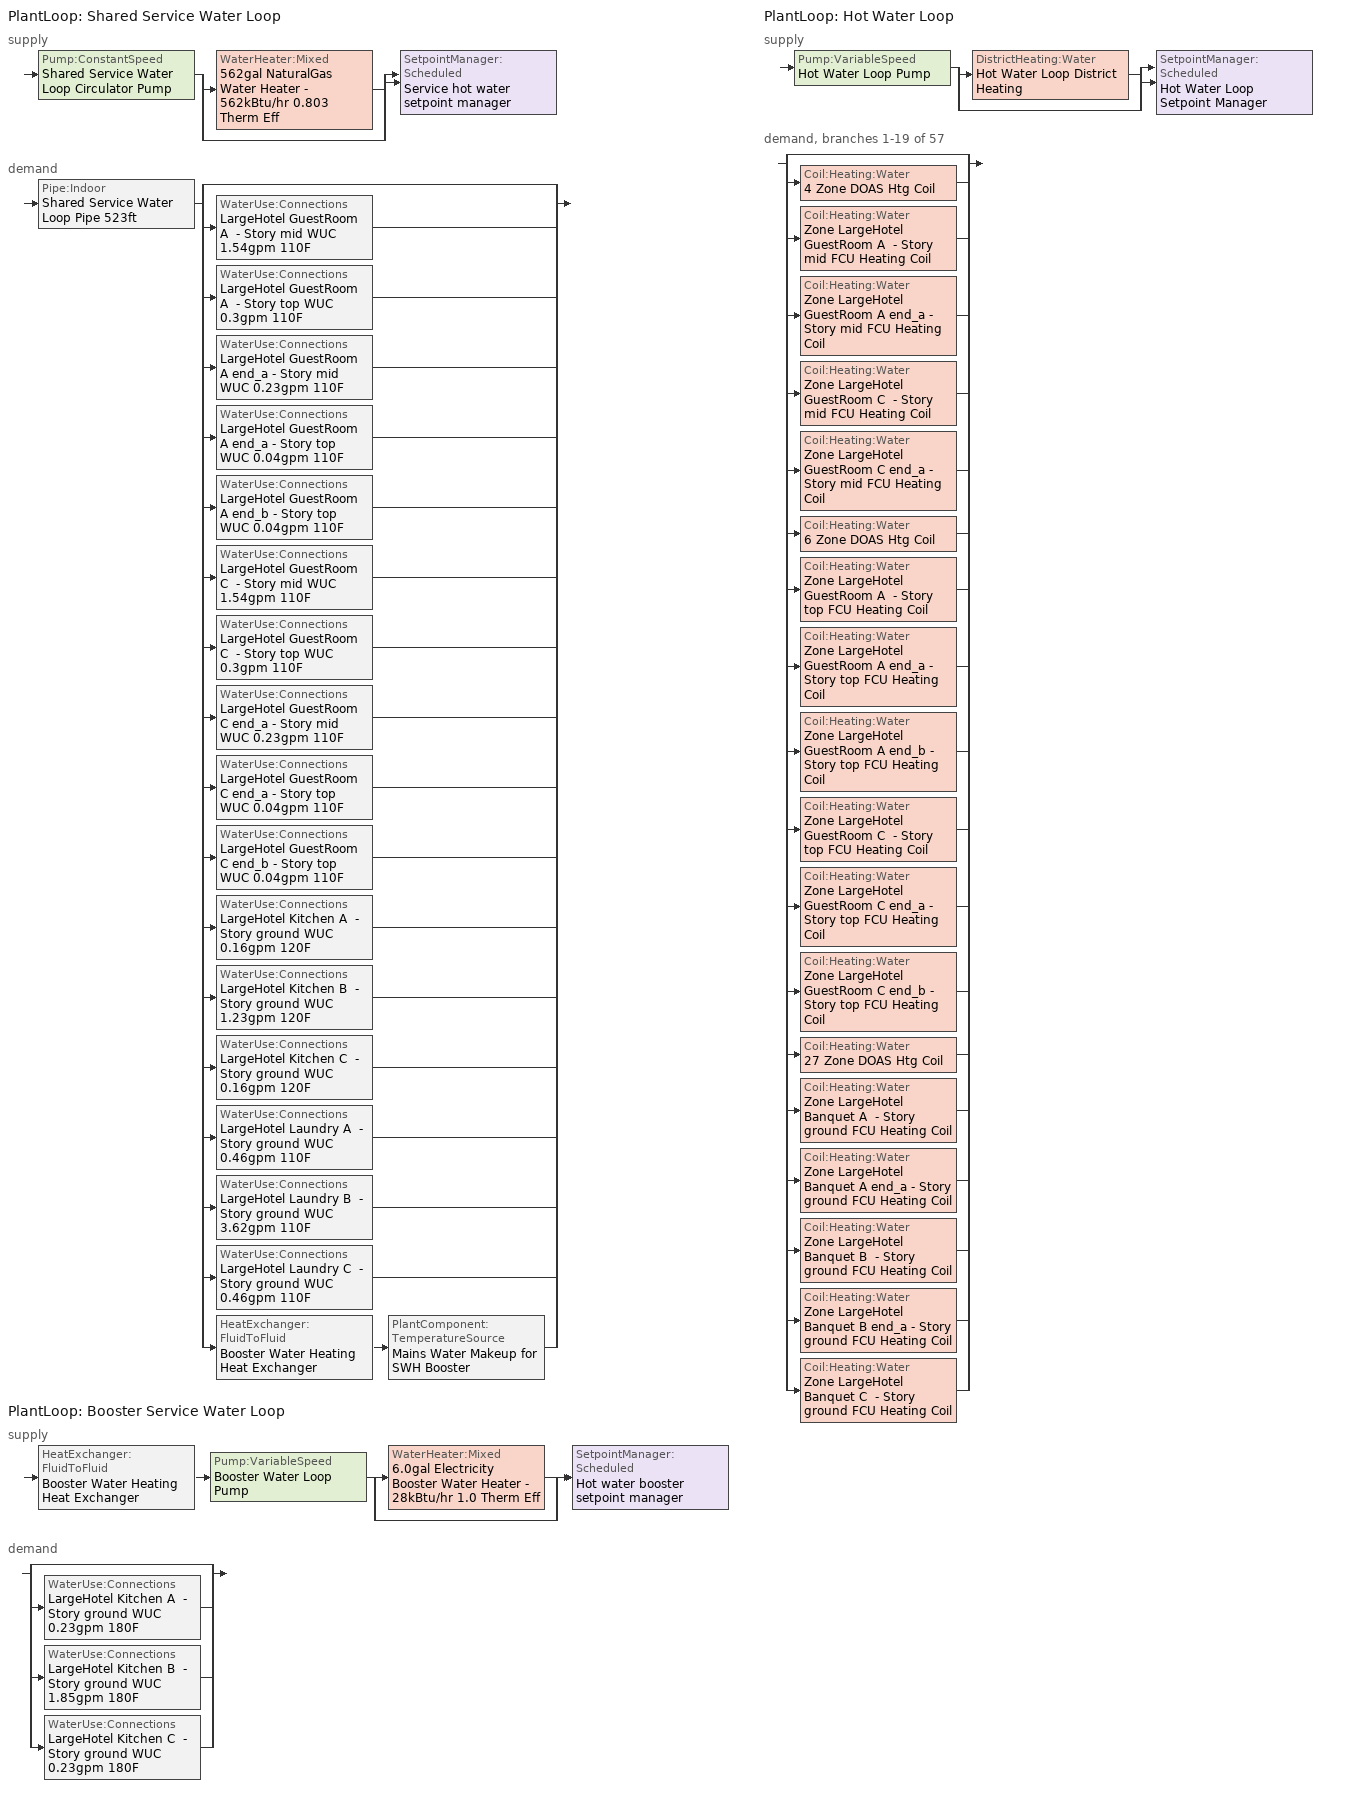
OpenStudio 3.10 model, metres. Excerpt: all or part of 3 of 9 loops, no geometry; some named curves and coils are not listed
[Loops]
PlantLoop 'Shared Service Water Loop'
 supply: Pump:ConstantSpeed 'Shared Service Water Loop Circulator Pump' > split
  | WaterHeater:Mixed '562gal NaturalGas Water Heater - 562kBtu/hr 0.803 Therm Eff'
  | bypass
  join > SetpointManager:Scheduled 'Service hot water setpoint manager'
 demand: Pipe:Indoor 'Shared Service Water Loop Pipe 523ft' > split
  | bypass
  | WaterUse:Connections 'LargeHotel GuestRoom A  - Story mid WUC 1.54gpm 110F'
  | WaterUse:Connections 'LargeHotel GuestRoom A  - Story top WUC 0.3gpm 110F'
  | WaterUse:Connections 'LargeHotel GuestRoom A end_a - Story mid WUC 0.23gpm 110F'
  | WaterUse:Connections 'LargeHotel GuestRoom A end_a - Story top WUC 0.04gpm 110F'
  | WaterUse:Connections 'LargeHotel GuestRoom A end_b - Story top WUC 0.04gpm 110F'
  | WaterUse:Connections 'LargeHotel GuestRoom C  - Story mid WUC 1.54gpm 110F'
  | WaterUse:Connections 'LargeHotel GuestRoom C  - Story top WUC 0.3gpm 110F'
  | WaterUse:Connections 'LargeHotel GuestRoom C end_a - Story mid WUC 0.23gpm 110F'
  | WaterUse:Connections 'LargeHotel GuestRoom C end_a - Story top WUC 0.04gpm 110F'
  | WaterUse:Connections 'LargeHotel GuestRoom C end_b - Story top WUC 0.04gpm 110F'
  | WaterUse:Connections 'LargeHotel Kitchen A  - Story ground WUC 0.16gpm 120F'
  | WaterUse:Connections 'LargeHotel Kitchen B  - Story ground WUC 1.23gpm 120F'
  | WaterUse:Connections 'LargeHotel Kitchen C  - Story ground WUC 0.16gpm 120F'
  | WaterUse:Connections 'LargeHotel Laundry A  - Story ground WUC 0.46gpm 110F'
  | WaterUse:Connections 'LargeHotel Laundry B  - Story ground WUC 3.62gpm 110F'
  | WaterUse:Connections 'LargeHotel Laundry C  - Story ground WUC 0.46gpm 110F'
  | HeatExchanger:FluidToFluid 'Booster Water Heating Heat Exchanger' > PlantComponent:TemperatureSource 'Mains Water Makeup for SWH Booster'
PlantLoop 'Booster Service Water Loop'
 supply: HeatExchanger:FluidToFluid 'Booster Water Heating Heat Exchanger' > Pump:VariableSpeed 'Booster Water Loop Pump' > split
  | WaterHeater:Mixed '6.0gal Electricity Booster Water Heater - 28kBtu/hr 1.0 Therm Eff'
  | bypass
  join > SetpointManager:Scheduled 'Hot water booster setpoint manager'
 demand: split
  | bypass
  | WaterUse:Connections 'LargeHotel Kitchen A  - Story ground WUC 0.23gpm 180F'
  | WaterUse:Connections 'LargeHotel Kitchen B  - Story ground WUC 1.85gpm 180F'
  | WaterUse:Connections 'LargeHotel Kitchen C  - Story ground WUC 0.23gpm 180F'
PlantLoop 'Hot Water Loop'
 supply: Pump:VariableSpeed 'Hot Water Loop Pump' > split
  | DistrictHeating:Water 'Hot Water Loop District Heating'
  | bypass
  join > SetpointManager:Scheduled 'Hot Water Loop Setpoint Manager'
 demand, branches 1-19 of 57: split
  | bypass
  | Coil:Heating:Water '4 Zone DOAS Htg Coil'
  | Coil:Heating:Water 'Zone LargeHotel GuestRoom A  - Story mid FCU Heating Coil'
  | Coil:Heating:Water 'Zone LargeHotel GuestRoom A end_a - Story mid FCU Heating Coil'
  | Coil:Heating:Water 'Zone LargeHotel GuestRoom C  - Story mid FCU Heating Coil'
  | Coil:Heating:Water 'Zone LargeHotel GuestRoom C end_a - Story mid FCU Heating Coil'
  | Coil:Heating:Water '6 Zone DOAS Htg Coil'
  | Coil:Heating:Water 'Zone LargeHotel GuestRoom A  - Story top FCU Heating Coil'
  | Coil:Heating:Water 'Zone LargeHotel GuestRoom A end_a - Story top FCU Heating Coil'
  | Coil:Heating:Water 'Zone LargeHotel GuestRoom A end_b - Story top FCU Heating Coil'
  | Coil:Heating:Water 'Zone LargeHotel GuestRoom C  - Story top FCU Heating Coil'
  | Coil:Heating:Water 'Zone LargeHotel GuestRoom C end_a - Story top FCU Heating Coil'
  | Coil:Heating:Water 'Zone LargeHotel GuestRoom C end_b - Story top FCU Heating Coil'
  | Coil:Heating:Water '27 Zone DOAS Htg Coil'
  | Coil:Heating:Water 'Zone LargeHotel Banquet A  - Story ground FCU Heating Coil'
  | Coil:Heating:Water 'Zone LargeHotel Banquet A end_a - Story ground FCU Heating Coil'
  | Coil:Heating:Water 'Zone LargeHotel Banquet B  - Story ground FCU Heating Coil'
  | Coil:Heating:Water 'Zone LargeHotel Banquet B end_a - Story ground FCU Heating Coil'
  | Coil:Heating:Water 'Zone LargeHotel Banquet C  - Story ground FCU Heating Coil'
[Construction]
Copper pipe 0.75in type L with 0.5in fiberglass batt: Fiberglass batt 0.5in, Copper pipe 0.75in type L
[Material] Roughness=Smooth; Thermal Absorptance=0.9; Solar Absorptance=0.7; Visible Absorptance=0.7
Name | Thickness {m} | Conductivity {W/m-K} | Density {kg/m3} | Specific Heat {J/kg-K}
Copper pipe 0.75in type L | 0.001143 | 386 | 8906.27 | 385.1856
Fiberglass batt 0.5in | 0.0127 | 0.0663448 | 11.2129 | 837.36
[WaterUse:Equipment:Definition] Sensible Fraction Schedule=Fraction Sensible - 0.2; Latent Fraction Schedule=Fraction Latent - 0.05
Name | Peak Flow Rate {m3/s} | Target Temperature Schedule
LargeHotel GuestRoom A  - Story mid Water Use 1.54gpm 110F; LargeHotel GuestRoom C  - Story mid Water Use 1.54gpm 110F | 9.72758e-05 | Mixed Water At Faucet Temp - 110F
LargeHotel GuestRoom A  - Story top Water Use 0.3gpm 110F; LargeHotel GuestRoom C  - Story top Water Use 0.3gpm 110F | 1.91679e-05 | Mixed Water At Faucet Temp - 110F
LargeHotel GuestRoom A end_a - Story mid Water Use 0.23gpm 110F; LargeHotel GuestRoom C end_a - Story mid Water Use 0.23gpm 110F | 1.46317e-05 | Mixed Water At Faucet Temp - 110F
LargeHotel GuestRoom A end_a - Story top Water Use 0.04gpm 110F; LargeHotel GuestRoom A end_b - Story top Water Use 0.04gpm 110F; LargeHotel GuestRoom C end_a - Story top Water Use 0.04gpm 110F; LargeHotel GuestRoom C end_b - Story top Water Use 0.04gpm 110F | 2.43862e-06 | Mixed Water At Faucet Temp - 110F
LargeHotel Kitchen A  - Story ground Dishwasher Booster 0.23gpm 180F; LargeHotel Kitchen C  - Story ground Dishwasher Booster 0.23gpm 180F | 1.48105e-05 | Mixed Water At Faucet Temp - 180F
LargeHotel Kitchen A  - Story ground Water Use 0.16gpm 120F; LargeHotel Kitchen C  - Story ground Water Use 0.16gpm 120F | 9.87368e-06 | Mixed Water At Faucet Temp - 120F
LargeHotel Kitchen B  - Story ground Dishwasher Booster 1.85gpm 180F | 0.000116413 | Mixed Water At Faucet Temp - 180F
LargeHotel Kitchen B  - Story ground Water Use 1.23gpm 120F | 7.76084e-05 | Mixed Water At Faucet Temp - 120F
LargeHotel Laundry A  - Story ground Water Use 0.46gpm 110F; LargeHotel Laundry C  - Story ground Water Use 0.46gpm 110F | 2.90775e-05 | Mixed Water At Faucet Temp - 110F
LargeHotel Laundry B  - Story ground Water Use 3.62gpm 110F | 0.000228553 | Mixed Water At Faucet Temp - 110F
[WaterUse:Equipment]
Name | Water Use Equipment Definition | Space | Flow Rate Fraction Schedule
LargeHotel GuestRoom A  - Story mid Service Water Use 1.54gpm 110F | LargeHotel GuestRoom A  - Story mid Water Use 1.54gpm 110F | LargeHotel GuestRoom A  - Story mid | HotelLarge GuestRoom_SWH_Sch
LargeHotel GuestRoom A  - Story top Service Water Use 0.3gpm 110F | LargeHotel GuestRoom A  - Story top Water Use 0.3gpm 110F | LargeHotel GuestRoom A  - Story top | HotelLarge GuestRoom_SWH_Sch
LargeHotel GuestRoom A end_a - Story mid Service Water Use 0.23gpm 110F | LargeHotel GuestRoom A end_a - Story mid Water Use 0.23gpm 110F | LargeHotel GuestRoom A end_a - Story mid | HotelLarge GuestRoom_SWH_Sch
LargeHotel GuestRoom A end_a - Story top Service Water Use 0.04gpm 110F | LargeHotel GuestRoom A end_a - Story top Water Use 0.04gpm 110F | LargeHotel GuestRoom A end_a - Story top | HotelLarge GuestRoom_SWH_Sch
LargeHotel GuestRoom A end_b - Story top Service Water Use 0.04gpm 110F | LargeHotel GuestRoom A end_b - Story top Water Use 0.04gpm 110F | LargeHotel GuestRoom A end_b - Story top | HotelLarge GuestRoom_SWH_Sch
LargeHotel GuestRoom C  - Story mid Service Water Use 1.54gpm 110F | LargeHotel GuestRoom C  - Story mid Water Use 1.54gpm 110F | LargeHotel GuestRoom C  - Story mid | HotelLarge GuestRoom_SWH_Sch
LargeHotel GuestRoom C  - Story top Service Water Use 0.3gpm 110F | LargeHotel GuestRoom C  - Story top Water Use 0.3gpm 110F | LargeHotel GuestRoom C  - Story top | HotelLarge GuestRoom_SWH_Sch
LargeHotel GuestRoom C end_a - Story mid Service Water Use 0.23gpm 110F | LargeHotel GuestRoom C end_a - Story mid Water Use 0.23gpm 110F | LargeHotel GuestRoom C end_a - Story mid | HotelLarge GuestRoom_SWH_Sch
LargeHotel GuestRoom C end_a - Story top Service Water Use 0.04gpm 110F | LargeHotel GuestRoom C end_a - Story top Water Use 0.04gpm 110F | LargeHotel GuestRoom C end_a - Story top | HotelLarge GuestRoom_SWH_Sch
LargeHotel GuestRoom C end_b - Story top Service Water Use 0.04gpm 110F | LargeHotel GuestRoom C end_b - Story top Water Use 0.04gpm 110F | LargeHotel GuestRoom C end_b - Story top | HotelLarge GuestRoom_SWH_Sch
LargeHotel Kitchen A  - Story ground Service Water Use 0.23gpm 180F | LargeHotel Kitchen A  - Story ground Dishwasher Booster 0.23gpm 180F | LargeHotel Kitchen A  - Story ground | HotelLarge BLDG_SWH_SCH
LargeHotel Kitchen A  - Story ground Service Water Use 0.16gpm 120F | LargeHotel Kitchen A  - Story ground Water Use 0.16gpm 120F | LargeHotel Kitchen A  - Story ground | HotelLarge BLDG_SWH_SCH
LargeHotel Kitchen B  - Story ground Service Water Use 1.85gpm 180F | LargeHotel Kitchen B  - Story ground Dishwasher Booster 1.85gpm 180F | LargeHotel Kitchen B  - Story ground | HotelLarge BLDG_SWH_SCH
LargeHotel Kitchen B  - Story ground Service Water Use 1.23gpm 120F | LargeHotel Kitchen B  - Story ground Water Use 1.23gpm 120F | LargeHotel Kitchen B  - Story ground | HotelLarge BLDG_SWH_SCH
LargeHotel Kitchen C  - Story ground Service Water Use 0.23gpm 180F | LargeHotel Kitchen C  - Story ground Dishwasher Booster 0.23gpm 180F | LargeHotel Kitchen C  - Story ground | HotelLarge BLDG_SWH_SCH
LargeHotel Kitchen C  - Story ground Service Water Use 0.16gpm 120F | LargeHotel Kitchen C  - Story ground Water Use 0.16gpm 120F | LargeHotel Kitchen C  - Story ground | HotelLarge BLDG_SWH_SCH
LargeHotel Laundry A  - Story ground Service Water Use 0.46gpm 110F | LargeHotel Laundry A  - Story ground Water Use 0.46gpm 110F | LargeHotel Laundry A  - Story ground | HotelLarge LaundryRoom_SWH_Sch_Post2004
LargeHotel Laundry B  - Story ground Service Water Use 3.62gpm 110F | LargeHotel Laundry B  - Story ground Water Use 3.62gpm 110F | LargeHotel Laundry B  - Story ground | HotelLarge LaundryRoom_SWH_Sch_Post2004
LargeHotel Laundry C  - Story ground Service Water Use 0.46gpm 110F | LargeHotel Laundry C  - Story ground Water Use 0.46gpm 110F | LargeHotel Laundry C  - Story ground | HotelLarge LaundryRoom_SWH_Sch_Post2004
[WaterUse:Connections] Drain Water Heat Exchanger Type=None; Drain Water Heat Exchanger Destination=Plant
Name | Water Use Equipment Name 1
LargeHotel GuestRoom A  - Story mid WUC 1.54gpm 110F | LargeHotel GuestRoom A  - Story mid Service Water Use 1.54gpm 110F
LargeHotel GuestRoom A  - Story top WUC 0.3gpm 110F | LargeHotel GuestRoom A  - Story top Service Water Use 0.3gpm 110F
LargeHotel GuestRoom A end_a - Story mid WUC 0.23gpm 110F | LargeHotel GuestRoom A end_a - Story mid Service Water Use 0.23gpm 110F
LargeHotel GuestRoom A end_a - Story top WUC 0.04gpm 110F | LargeHotel GuestRoom A end_a - Story top Service Water Use 0.04gpm 110F
LargeHotel GuestRoom A end_b - Story top WUC 0.04gpm 110F | LargeHotel GuestRoom A end_b - Story top Service Water Use 0.04gpm 110F
LargeHotel GuestRoom C  - Story mid WUC 1.54gpm 110F | LargeHotel GuestRoom C  - Story mid Service Water Use 1.54gpm 110F
LargeHotel GuestRoom C  - Story top WUC 0.3gpm 110F | LargeHotel GuestRoom C  - Story top Service Water Use 0.3gpm 110F
LargeHotel GuestRoom C end_a - Story mid WUC 0.23gpm 110F | LargeHotel GuestRoom C end_a - Story mid Service Water Use 0.23gpm 110F
LargeHotel GuestRoom C end_a - Story top WUC 0.04gpm 110F | LargeHotel GuestRoom C end_a - Story top Service Water Use 0.04gpm 110F
LargeHotel GuestRoom C end_b - Story top WUC 0.04gpm 110F | LargeHotel GuestRoom C end_b - Story top Service Water Use 0.04gpm 110F
LargeHotel Kitchen A  - Story ground WUC 0.23gpm 180F | LargeHotel Kitchen A  - Story ground Service Water Use 0.23gpm 180F
LargeHotel Kitchen A  - Story ground WUC 0.16gpm 120F | LargeHotel Kitchen A  - Story ground Service Water Use 0.16gpm 120F
LargeHotel Kitchen B  - Story ground WUC 1.85gpm 180F | LargeHotel Kitchen B  - Story ground Service Water Use 1.85gpm 180F
LargeHotel Kitchen B  - Story ground WUC 1.23gpm 120F | LargeHotel Kitchen B  - Story ground Service Water Use 1.23gpm 120F
LargeHotel Kitchen C  - Story ground WUC 0.23gpm 180F | LargeHotel Kitchen C  - Story ground Service Water Use 0.23gpm 180F
LargeHotel Kitchen C  - Story ground WUC 0.16gpm 120F | LargeHotel Kitchen C  - Story ground Service Water Use 0.16gpm 120F
LargeHotel Laundry A  - Story ground WUC 0.46gpm 110F | LargeHotel Laundry A  - Story ground Service Water Use 0.46gpm 110F
LargeHotel Laundry B  - Story ground WUC 3.62gpm 110F | LargeHotel Laundry B  - Story ground Service Water Use 3.62gpm 110F
LargeHotel Laundry C  - Story ground WUC 0.46gpm 110F | LargeHotel Laundry C  - Story ground Service Water Use 0.46gpm 110F
[PlantLoop] Glycol Concentration=0; Load Distribution Scheme=Optimal
Name | Maximum Loop Temperature {C} | Minimum Loop Temperature {C} | Maximum Loop Flow Rate {m3/s} | Plant Loop Volume {m3}
Shared Service Water Loop | 82.2222 | 51.6667 | 0.0113804 | 1.36565
Booster Service Water Loop |  |  | 0.000146034 | 0.017524
Hot Water Loop |  | 10 | 0.0224398 | 2.69278
[Sizing:Plant] Loop Type=Heating; Sizing Option=NonCoincident; Zone Timesteps in Averaging Window=1; Coincident Sizing Factor Mode=None
Name | Design Loop Exit Temperature {C} | Loop Design Temperature Difference {deltaC}
Shared Service Water Loop | 60 | 5
Booster Service Water Loop | 82.2222 | 5
Hot Water Loop | 82.2222 | 11.1111
[SetpointManager:Scheduled] Control Variable=Temperature
Name | Schedule | Setpoint Node or NodeList
Service hot water setpoint manager | Service Water Loop Temp - 140F | Shared Service Water Loop Supply Outlet Node
Hot water booster setpoint manager | Service Water Booster Temp - 180F | Booster Service Water Loop Supply Outlet Node
Hot Water Loop Setpoint Manager | Hot Water Loop Temp - 180F | Hot Water Loop Supply Outlet Node
[Pump:ConstantSpeed]
Shared Service Water Loop Circulator Pump: Rated Flow Rate {m3/s}=0.0113804; Rated Pump Head {Pa}=29890.7; Rated Power Consumption {W}=544.364; Motor Efficiency=0.801144; Fraction of Motor Inefficiencies to Fluid Stream=0; Pump Control Type=Intermittent; Design Power Sizing Method=PowerPerFlowPerPressure; Design Electric Power per Unit Flow Rate {W/(m3/s)}=348701.1; Design Shaft Power per Unit Flow Rate per Unit Head {W-s/m3-Pa}=1.28205
[WaterHeater:Mixed] Deadband Temperature Difference {deltaC}=2; Heater Control Type=Cycle; Off Cycle Parasitic Fuel Consumption Rate {W}=0; Off Cycle Parasitic Heat Fraction to Tank=0; On Cycle Parasitic Fuel Consumption Rate {W}=0; On Cycle Parasitic Heat Fraction to Tank=0; Ambient Temperature Indicator=Schedule; Ambient Temperature Schedule=Water Heater Ambient Temp Schedule 71.6F; Use Side Effectiveness=1; Source Side Effectiveness=1; Use Side Design Flow Rate {m3/s}=autosize; Source Side Design Flow Rate {m3/s}=autosize; Indirect Water Heating Recovery Time {hr}=1.5; Source Side Flow Control Mode=IndirectHeatPrimarySetpoint
Name | Tank Volume {m3} | Setpoint Temperature Schedule | Maximum Temperature Limit {C} | Heater Maximum Capacity {W} | Heater Fuel Type | Heater Thermal Efficiency | Off Cycle Parasitic Fuel Type | On Cycle Parasitic Fuel Type | Off Cycle Loss Coefficient to Ambient Temperature {W/K} | On Cycle Loss Coefficient to Ambient Temperature {W/K}
562gal NaturalGas Water Heater - 562kBtu/hr 0.803 Therm Eff | 2.1268 | Service Water Loop Temp - 140F | 60 | 164660 | NaturalGas | 0.802851 | NaturalGas | NaturalGas | 15.0889 | 15.0889
6.0gal Electricity Booster Water Heater - 28kBtu/hr 1.0 Therm Eff | 0.0227125 | Service Water Loop Temp - 180F | 82.2222 | 8205.51 | Electricity | 1 | Electricity | Electricity | 2.26162 | 2.26162
[WaterHeater:Sizing] Design Mode=PeakDraw; Time Storage Can Meet Peak Draw {hr}=0.538503; Nominal Tank Volume for Autosizing Plant Connections {m3}=1
Name | Time for Tank Recovery {hr}
562gal NaturalGas Water Heater - 562kBtu/hr 0.803 Therm Eff | 0.5
6.0gal Electricity Booster Water Heater - 28kBtu/hr 1.0 Therm Eff | 1
[Pipe:Indoor]
Shared Service Water Loop Pipe 523ft: Construction=Copper pipe 0.75in type L with 0.5in fiberglass batt; Environment Type=Schedule; Ambient Temperature Schedule=Shared Service Water Loop Piping Air Temp - 70F; Ambient Air Velocity Schedule=Shared Service Water Loop Piping Air Velocity - 0.67mph; Pipe Inside Diameter {m}=0.019939; Pipe Length {m}=159.424
[Pump:VariableSpeed] Coefficient 1 of the Part Load Performance Curve=0; Coefficient 2 of the Part Load Performance Curve=3.2485; Coefficient 3 of the Part Load Performance Curve=-4.7443; Coefficient 4 of the Part Load Performance Curve=2.5294; Pump Control Type=Intermittent; Skin Loss Radiative Fraction=0.5; Design Power Sizing Method=PowerPerFlowPerPressure; Design Electric Power per Unit Flow Rate {W/(m3/s)}=348701.1; Design Shaft Power per Unit Flow Rate per Unit Head {W-s/m3-Pa}=1.28205; Design Minimum Flow Rate Fraction=0
Name | Rated Flow Rate {m3/s} | Rated Pump Head {Pa} | Rated Power Consumption {W} | Motor Efficiency | Minimum Flow Rate {m3/s}
Booster Water Loop Pump | 0.000146034 | 0 | 0 | 1 | 0
Hot Water Loop Pump | 0.0224398 | 179344 | 5626.56 | 0.917
[HeatExchanger:FluidToFluid]
Booster Water Heating Heat Exchanger: Loop Demand Side Design Flow Rate {m3/s}=0.000146034; Loop Supply Side Design Flow Rate {m3/s}=0.000146034; Heat Exchange Model Type=Ideal; Heat Exchanger U-Factor Times Area Value {W/K}=177.961; Control Type=UncontrolledOn; Minimum Temperature Difference to Activate Heat Exchanger {deltaC}=0.01; Heat Transfer Metering End Use Type=LoopToLoop; Component Override Cooling Control Temperature Mode=Loop; Sizing Factor=1; Operation Minimum Temperature Limit {C}=0; Operation Maximum Temperature Limit {C}=100
[PlantComponent:TemperatureSource]
Mains Water Makeup for SWH Booster: Design Volume Flow Rate {m3/s}=0.0113804; Temperature Specification Type=Scheduled; Source Temperature {C}=10.9308; Source Temperature Schedule=Booster Water Makeup Temperature
[Refrigeration:System] Minimum Condensing Temperature {C}=21; Refrigeration System Working Fluid Type=R404a; Suction Temperature Control Type=ConstantSuctionTemperature
Name | Refrigeration Condenser
MT Refrigeration System | Refrigeration Condenser Air Cooled 1
LT Refrigeration System | Refrigeration Condenser Air Cooled 2
[Refrigeration:Compressor] Rated Return Gas Temperature {C}=18.3; Rated Subcooling {deltaC}=0
Name | Refrigeration Compressor Power Curve | Refrigeration Compressor Capacity Curve
MT Refrigeration System Compressor 1 | Old_Med_Temp_Comp_Pwr_Curve | Old_Med_Temp_Comp_Cap_Curve
LT Refrigeration System Compressor 1 | Old_Low_Temp_Comp_Pwr_Curve | Old_Low_Temp_Comp_Cap_Curve
[Refrigeration:Condenser:AirCooled] Rated Subcooling Temperature Difference {deltaC}=0; Condenser Fan Speed Control Type=VariableSpeed; Minimum Fan Air Flow Ratio=0
Name | Rated Effective Total Heat Rejection Rate Curve | Rated Fan Power {W}
Refrigeration Condenser Air Cooled 1 | Condenser Heat Rejection Function of Temperature | 201.124
Refrigeration Condenser Air Cooled 2 | Condenser Heat Rejection Function of Temperature 1 | 193.392
[DistrictHeating:Water]
Hot Water Loop District Heating: Nominal Capacity {W}=1.04657e+06; Capacity Fraction Schedule=Always On Continuous
[Coil:Heating:Water] Availability Schedule=Always On Discrete; Rated Inlet Water Temperature {C}=82.2222; Rated Inlet Air Temperature {C}=16.6; Rated Outlet Water Temperature {C}=71.1111
Name | U-Factor Times Area Value {W/K} | Maximum Water Flow Rate {m3/s} | Rated Capacity {W} | Rated Outlet Air Temperature {C}
4 Zone DOAS Htg Coil | 1389.59 | 0.00219878 | 100526 | 32.2
Zone LargeHotel GuestRoom A  - Story mid FCU Heating Coil | 1188.48 | 0.00114475 | 52336.6 | 40
Zone LargeHotel GuestRoom A end_a - Story mid FCU Heating Coil | 665.998 | 0.00064178 | 29341.4 | 40
Zone LargeHotel GuestRoom C  - Story mid FCU Heating Coil | 1186.83 | 0.00114316 | 52263.8 | 40
Zone LargeHotel GuestRoom C end_a - Story mid FCU Heating Coil | 665.748 | 0.000641539 | 29330.4 | 40
6 Zone DOAS Htg Coil | 298.575 | 0.000472443 | 21599.5 | 32.2
Zone LargeHotel GuestRoom A  - Story top FCU Heating Coil | 804.588 | 0.000775222 | 35442.2 | 40
Zone LargeHotel GuestRoom A end_a - Story top FCU Heating Coil; Zone LargeHotel GuestRoom A end_b - Story top FCU Heating Coil | 190.075 | 0.00018317 | 8374.32 | 40
Zone LargeHotel GuestRoom C  - Story top FCU Heating Coil | 803.857 | 0.000774517 | 35410 | 40
Zone LargeHotel GuestRoom C end_a - Story top FCU Heating Coil; Zone LargeHotel GuestRoom C end_b - Story top FCU Heating Coil | 189.983 | 0.000183082 | 8370.27 | 40
27 Zone DOAS Htg Coil | 1887.07 | 0.00298596 | 136514 | 32.2
Zone LargeHotel Banquet A  - Story ground FCU Heating Coil | 64.622 | 6.23139e-05 | 2848.92 | 40
Zone LargeHotel Banquet A end_a - Story ground FCU Heating Coil | 48.4618 | 4.67452e-05 | 2137.14 | 40
Zone LargeHotel Banquet B  - Story ground FCU Heating Coil | 348.161 | 0.000335854 | 15354.9 | 40
Zone LargeHotel Banquet B end_a - Story ground FCU Heating Coil | 215.903 | 0.000208191 | 9518.25 | 40
Zone LargeHotel Banquet C  - Story ground FCU Heating Coil | 64.7667 | 6.24535e-05 | 2855.3 | 40
[Controller:WaterCoil] Action=Normal; Controller Convergence Tolerance {deltaC}=0.0001; Minimum Actuated Flow {m3/s}=0
Name | Water Coil | Maximum Actuated Flow {m3/s}
4 Zone DOAS Htg Coil Controller | 4 Zone DOAS Htg Coil | 0.00219878
Zone LargeHotel GuestRoom A  - Story mid FCU Heating Coil Controller | Zone LargeHotel GuestRoom A  - Story mid FCU Heating Coil
Zone LargeHotel GuestRoom A end_a - Story mid FCU Heating Coil Controller | Zone LargeHotel GuestRoom A end_a - Story mid FCU Heating Coil
Zone LargeHotel GuestRoom C  - Story mid FCU Heating Coil Controller | Zone LargeHotel GuestRoom C  - Story mid FCU Heating Coil
Zone LargeHotel GuestRoom C end_a - Story mid FCU Heating Coil Controller | Zone LargeHotel GuestRoom C end_a - Story mid FCU Heating Coil
6 Zone DOAS Htg Coil Controller | 6 Zone DOAS Htg Coil | 0.000472443
Zone LargeHotel GuestRoom A  - Story top FCU Heating Coil Controller | Zone LargeHotel GuestRoom A  - Story top FCU Heating Coil
Zone LargeHotel GuestRoom A end_a - Story top FCU Heating Coil Controller | Zone LargeHotel GuestRoom A end_a - Story top FCU Heating Coil
Zone LargeHotel GuestRoom A end_b - Story top FCU Heating Coil Controller | Zone LargeHotel GuestRoom A end_b - Story top FCU Heating Coil
Zone LargeHotel GuestRoom C  - Story top FCU Heating Coil Controller | Zone LargeHotel GuestRoom C  - Story top FCU Heating Coil
Zone LargeHotel GuestRoom C end_a - Story top FCU Heating Coil Controller | Zone LargeHotel GuestRoom C end_a - Story top FCU Heating Coil
Zone LargeHotel GuestRoom C end_b - Story top FCU Heating Coil Controller | Zone LargeHotel GuestRoom C end_b - Story top FCU Heating Coil
27 Zone DOAS Htg Coil Controller | 27 Zone DOAS Htg Coil | 0.00298596
Zone LargeHotel Banquet A  - Story ground FCU Heating Coil Controller | Zone LargeHotel Banquet A  - Story ground FCU Heating Coil
Zone LargeHotel Banquet A end_a - Story ground FCU Heating Coil Controller | Zone LargeHotel Banquet A end_a - Story ground FCU Heating Coil
Zone LargeHotel Banquet B  - Story ground FCU Heating Coil Controller | Zone LargeHotel Banquet B  - Story ground FCU Heating Coil
Zone LargeHotel Banquet B end_a - Story ground FCU Heating Coil Controller | Zone LargeHotel Banquet B end_a - Story ground FCU Heating Coil
Zone LargeHotel Banquet C  - Story ground FCU Heating Coil Controller | Zone LargeHotel Banquet C  - Story ground FCU Heating Coil
[AvailabilityManager:NightCycle] Applicability Schedule=Always On Discrete; Control Type=CycleOnAny; Thermostat Tolerance {deltaC}=1.9999; Cycling Run Time Control Type=Thermostat; Cycling Run Time {s}=3600
Availability Manager Night Cycle 1; Availability Manager Night Cycle 2; Availability Manager Night Cycle 3; Availability Manager Night Cycle 4; Availability Manager Night Cycle 5
[Fan:OnOff] Availability Schedule=Always On Discrete; Fan Total Efficiency=0.387075; Pressure Rise {Pa}=270.9; Motor Efficiency=0.703774; Motor In Airstream Fraction=1
Name | Maximum Flow Rate {m3/s} | Fan Power Ratio Function of Speed Ratio Curve | Fan Efficiency Ratio Function of Speed Ratio Curve
Zone LargeHotel GuestRoom A  - Story mid Fan Coil fan | 12.536 | Fan On Off Power Curve | Fan On Off Efficiency Curve
Zone LargeHotel GuestRoom A end_a - Story mid Fan Coil fan | 3.41169 | Fan On Off Power Curve 1 | Fan On Off Efficiency Curve 1
Zone LargeHotel GuestRoom C  - Story mid Fan Coil fan | 13.2304 | Fan On Off Power Curve 2 | Fan On Off Efficiency Curve 2
Zone LargeHotel GuestRoom C end_a - Story mid Fan Coil fan | 3.48591 | Fan On Off Power Curve 3 | Fan On Off Efficiency Curve 3
Zone LargeHotel GuestRoom A  - Story top Fan Coil fan | 3.35567 | Fan On Off Power Curve 4 | Fan On Off Efficiency Curve 4
Zone LargeHotel GuestRoom A end_a - Story top Fan Coil fan | 0.699344 | Fan On Off Power Curve 5 | Fan On Off Efficiency Curve 5
Zone LargeHotel GuestRoom A end_b - Story top Fan Coil fan | 0.565483 | Fan On Off Power Curve 6 | Fan On Off Efficiency Curve 6
Zone LargeHotel GuestRoom C  - Story top Fan Coil fan | 3.57015 | Fan On Off Power Curve 7 | Fan On Off Efficiency Curve 7
Zone LargeHotel GuestRoom C end_a - Story top Fan Coil fan | 0.714083 | Fan On Off Power Curve 8 | Fan On Off Efficiency Curve 8
Zone LargeHotel GuestRoom C end_b - Story top Fan Coil fan | 0.592411 | Fan On Off Power Curve 9 | Fan On Off Efficiency Curve 9
Zone LargeHotel Banquet A  - Story ground Fan Coil fan | 0.518421 | Fan On Off Power Curve 10 | Fan On Off Efficiency Curve 10
Zone LargeHotel Banquet A end_a - Story ground Fan Coil fan | 0.23165 | Fan On Off Power Curve 11 | Fan On Off Efficiency Curve 11
Zone LargeHotel Banquet B  - Story ground Fan Coil fan | 3.53937 | Fan On Off Power Curve 12 | Fan On Off Efficiency Curve 12
Zone LargeHotel Banquet B end_a - Story ground Fan Coil fan | 1.62663 | Fan On Off Power Curve 13 | Fan On Off Efficiency Curve 13
Zone LargeHotel Banquet C  - Story ground Fan Coil fan | 0.515264 | Fan On Off Power Curve 14 | Fan On Off Efficiency Curve 14
[ZoneHVAC:FourPipeFanCoil] Availability Schedule=Always On Discrete; Capacity Control Method=CyclingFan; Maximum Outdoor Air Flow Rate {m3/s}=0; Minimum Supply Air Temperature in Cooling Mode {C}=autosize; Maximum Supply Air Temperature in Heating Mode {C}=autosize
Name | Maximum Supply Air Flow Rate {m3/s} | Supply Air Fan | Cooling Coil | Maximum Cold Water Flow Rate {m3/s} | Heating Coil | Maximum Hot Water Flow Rate {m3/s}
Zone LargeHotel GuestRoom A  - Story mid FCU | 12.536 | Zone LargeHotel GuestRoom A  - Story mid Fan Coil fan | Zone LargeHotel GuestRoom A  - Story mid FCU Cooling Coil | 0.00483457 | Zone LargeHotel GuestRoom A  - Story mid FCU Heating Coil | 0.00114475
Zone LargeHotel GuestRoom A end_a - Story mid FCU | 3.41169 | Zone LargeHotel GuestRoom A end_a - Story mid Fan Coil fan | Zone LargeHotel GuestRoom A end_a - Story mid FCU Cooling Coil | 0.00131568 | Zone LargeHotel GuestRoom A end_a - Story mid FCU Heating Coil | 0.00064178
Zone LargeHotel GuestRoom C  - Story mid FCU | 13.2304 | Zone LargeHotel GuestRoom C  - Story mid Fan Coil fan | Zone LargeHotel GuestRoom C  - Story mid FCU Cooling Coil | 0.00510246 | Zone LargeHotel GuestRoom C  - Story mid FCU Heating Coil | 0.00114316
Zone LargeHotel GuestRoom C end_a - Story mid FCU | 3.48591 | Zone LargeHotel GuestRoom C end_a - Story mid Fan Coil fan | Zone LargeHotel GuestRoom C end_a - Story mid FCU Cooling Coil | 0.00134432 | Zone LargeHotel GuestRoom C end_a - Story mid FCU Heating Coil | 0.000641539
Zone LargeHotel GuestRoom A  - Story top FCU | 3.35567 | Zone LargeHotel GuestRoom A  - Story top Fan Coil fan | Zone LargeHotel GuestRoom A  - Story top FCU Cooling Coil | 0.00129395 | Zone LargeHotel GuestRoom A  - Story top FCU Heating Coil | 0.000775222
Zone LargeHotel GuestRoom A end_a - Story top FCU | 0.699344 | Zone LargeHotel GuestRoom A end_a - Story top Fan Coil fan | Zone LargeHotel GuestRoom A end_a - Story top FCU Cooling Coil | 0.000269676 | Zone LargeHotel GuestRoom A end_a - Story top FCU Heating Coil | 0.00018317
Zone LargeHotel GuestRoom A end_b - Story top FCU | 0.565483 | Zone LargeHotel GuestRoom A end_b - Story top Fan Coil fan | Zone LargeHotel GuestRoom A end_b - Story top FCU Cooling Coil | 0.000218051 | Zone LargeHotel GuestRoom A end_b - Story top FCU Heating Coil | 0.00018317
Zone LargeHotel GuestRoom C  - Story top FCU | 3.57015 | Zone LargeHotel GuestRoom C  - Story top Fan Coil fan | Zone LargeHotel GuestRoom C  - Story top FCU Cooling Coil | 0.00137669 | Zone LargeHotel GuestRoom C  - Story top FCU Heating Coil | 0.000774517
Zone LargeHotel GuestRoom C end_a - Story top FCU | 0.714083 | Zone LargeHotel GuestRoom C end_a - Story top Fan Coil fan | Zone LargeHotel GuestRoom C end_a - Story top FCU Cooling Coil | 0.000275362 | Zone LargeHotel GuestRoom C end_a - Story top FCU Heating Coil | 0.000183082
Zone LargeHotel GuestRoom C end_b - Story top FCU | 0.592411 | Zone LargeHotel GuestRoom C end_b - Story top Fan Coil fan | Zone LargeHotel GuestRoom C end_b - Story top FCU Cooling Coil | 0.000228439 | Zone LargeHotel GuestRoom C end_b - Story top FCU Heating Coil | 0.000183082
Zone LargeHotel Banquet A  - Story ground FCU | 0.518421 | Zone LargeHotel Banquet A  - Story ground Fan Coil fan | Zone LargeHotel Banquet A  - Story ground FCU Cooling Coil | 0.00030872 | Zone LargeHotel Banquet A  - Story ground FCU Heating Coil | 6.23139e-05
Zone LargeHotel Banquet A end_a - Story ground FCU | 0.23165 | Zone LargeHotel Banquet A end_a - Story ground Fan Coil fan | Zone LargeHotel Banquet A end_a - Story ground FCU Cooling Coil | 0.000131596 | Zone LargeHotel Banquet A end_a - Story ground FCU Heating Coil | 4.67452e-05
Zone LargeHotel Banquet B  - Story ground FCU | 3.53937 | Zone LargeHotel Banquet B  - Story ground Fan Coil fan | Zone LargeHotel Banquet B  - Story ground FCU Cooling Coil | 0.00216578 | Zone LargeHotel Banquet B  - Story ground FCU Heating Coil | 0.000335854
Zone LargeHotel Banquet B end_a - Story ground FCU | 1.62663 | Zone LargeHotel Banquet B end_a - Story ground Fan Coil fan | Zone LargeHotel Banquet B end_a - Story ground FCU Cooling Coil | 0.000895106 | Zone LargeHotel Banquet B end_a - Story ground FCU Heating Coil | 0.000208191
Zone LargeHotel Banquet C  - Story ground FCU | 0.515264 | Zone LargeHotel Banquet C  - Story ground Fan Coil fan | Zone LargeHotel Banquet C  - Story ground FCU Cooling Coil | 0.000304064 | Zone LargeHotel Banquet C  - Story ground FCU Heating Coil | 6.24535e-05
[HeatExchanger:AirToAir:SensibleAndLatent] Availability Schedule=Always On Discrete; Sensible Effectiveness at 100% Heating Air Flow=0.5; Latent Effectiveness at 100% Heating Air Flow=0.5; Sensible Effectiveness at 100% Cooling Air Flow=0.5; Latent Effectiveness at 100% Cooling Air Flow=0.5; Supply Air Outlet Temperature Control=Yes; Heat Exchanger Type=Rotary; Frost Control Type=ExhaustOnly; Threshold Temperature {C}=-23.3; Initial Defrost Time Fraction=0.167; Rate of Defrost Time Fraction Increase {1/K}=1.44; Economizer Lockout=Yes
Name | Nominal Supply Air Flow Rate {m3/s} | Nominal Electric Power {W} | Sensible Effectiveness of Heating Air Flow Curve | Latent Effectiveness of Heating Air Flow Curve | Sensible Effectiveness of Cooling Air Flow Curve | Latent Effectiveness of Cooling Air Flow Curve
11 Zone DOAS ERV | 5.11294 | 3718.53 | 11 Zone DOAS ERV_SensHeatEff 1 | 11 Zone DOAS ERV_LatHeatEff 1 | 11 Zone DOAS ERV_SensCoolEff 1 | 11 Zone DOAS ERV_LatCoolEff 1
27 Zone DOAS ERV | 3.56838 | 2610.31 | 27 Zone DOAS ERV_SensHeatEff 1 | 27 Zone DOAS ERV_LatHeatEff 1 | 27 Zone DOAS ERV_SensCoolEff 1 | 27 Zone DOAS ERV_LatCoolEff 1
4 Zone DOAS ERV | 2.62767 | 1935.35 | 4 Zone DOAS ERV_SensHeatEff 1 | 4 Zone DOAS ERV_LatHeatEff 1 | 4 Zone DOAS ERV_SensCoolEff 1 | 4 Zone DOAS ERV_LatCoolEff 1
[SetpointManager:OutdoorAirPretreat] Minimum Setpoint Temperature {C}=-99; Maximum Setpoint Temperature {C}=99; Minimum Setpoint Humidity Ratio {kgWater/kgDryAir}=1e-05; Maximum Setpoint Humidity Ratio {kgWater/kgDryAir}=1
Setpoint Manager Outdoor Air Pretreat 1; Setpoint Manager Outdoor Air Pretreat 2; Setpoint Manager Outdoor Air Pretreat 3
[EnergyManagementSystem:Sensor]
OAT: Output Variable or Output Meter Index Key=Environment; Output Variable or Output Meter=Site Outdoor Air Drybulb Temperature
[EnergyManagementSystem:Actuator] Actuated Component Type=Schedule:Year; Actuated Component Control Type=Schedule Value
Name | Actuated Component
ems_11_Zone_DOAS_HtgSch0 | HotelLarge HTGSETP_SCH
ems_11_Zone_DOAS_ClgSch0 | HotelLarge CLGSETP_SCH
[EnergyManagementSystem:Program]
ems_11_Zone_DOAS_OptimumStartProg0: IF DaylightSavings==0 && DayOfWeek>1 && Hour==5 && OAT<23.9 && OAT>1.7; SET ems_11_Zone_DOAS_ClgSch0 = 29.4; SET ems_11_Zone_DOAS_HtgSch0 = 15.6; ELSEIF DaylightSavings==0 && DayOfWeek==1 && Hour==7 && OAT<23.9 && OAT>1.7; SET ems_11_Zone_DOAS_ClgSch0 = 29.4; SET ems_11_Zone_DOAS_HtgSch0 = 15.6; ELSEIF DaylightSavings==1 && DayOfWeek>1 && Hour==4 && OAT<23.9 && OAT>1.7; SET ems_11_Zone_DOAS_ClgSch0 = 29.4; SET ems_11_Zone_DOAS_HtgSch0 = 15.6; ELSEIF DaylightSavings==1 && DayOfWeek==1 && Hour==6 && OAT<23.9 && OAT>1.7; SET ems_11_Zone_DOAS_ClgSch0 = 29.4; SET ems_11_Zone_DOAS_HtgSch0 = 15.6; ELSE; SET ems_11_Zone_DOAS_ClgSch0 = NULL; SET ems_11_Zone_DOAS_HtgSch0 = NULL; ENDIF
[EnergyManagementSystem:ProgramCallingManager]
ems_11_Zone_DOAS_OptimumStartCallingManager0: BeginTimestepBeforePredictor; ems_11_Zone_DOAS_OptimumStartProg0
[Schedule:Ruleset]
Name | Default Day Schedule | Summer Design Day Schedule | Winter Design Day Schedule
HotelLarge GuestRoom_SWH_Sch | HotelLarge GuestRoom_SWH_Sch Default | HotelLarge GuestRoom_SWH_Sch Summer Design Day | HotelLarge GuestRoom_SWH_Sch Winter Design Day
Fraction Sensible - 0.2 | Fraction Sensible - 0.2 Default
Fraction Latent - 0.05 | Fraction Latent - 0.05 Default
Mixed Water At Faucet Temp - 110F | Mixed Water At Faucet Temp - 110F Default
HotelLarge BLDG_SWH_SCH | HotelLarge BLDG_SWH_SCH Default | HotelLarge BLDG_SWH_SCH Summer Design Day | HotelLarge BLDG_SWH_SCH Winter Design Day
Mixed Water At Faucet Temp - 180F | Mixed Water At Faucet Temp - 180F Default
Mixed Water At Faucet Temp - 120F | Mixed Water At Faucet Temp - 120F Default
HotelLarge LaundryRoom_SWH_Sch_Post2004 | HotelLarge LaundryRoom_SWH_Sch_Post2004 Default | HotelLarge LaundryRoom_SWH_Sch_Post2004 Summer Design Day | HotelLarge LaundryRoom_SWH_Sch_Post2004 Winter Design Day
Service Water Loop Temp - 140F | Service Water Loop Temp - 140F Default
Water Heater Ambient Temp Schedule 71.6F | Water Heater Ambient Temp Schedule 71.6F Default
Shared Service Water Loop Piping Air Temp - 70F | Shared Service Water Loop Piping Air Temp - 70F Default
Shared Service Water Loop Piping Air Velocity - 0.67mph | Shared Service Water Loop Piping Air Velocity - 0.67mph Default
Service Water Loop Temp - 180F | Service Water Loop Temp - 180F Default
Service Water Booster Temp - 180F | Service Water Booster Temp - 180F Default
Hot Water Loop Temp - 180F | Hot Water Loop Temp - 180F Default
[Schedule:Day]
HotelLarge GuestRoom_SWH_Sch Default: No, 0, 15, 0.2125, 0, 30, 0.2, 0, 45, 0.1875, 1, 0, 0.175, 1, 15, 0.1625, 1, 30, 0.15, 3, 30, 0.15, 3, 45, 0.1625, 4, 0, 0.175, 4, 15, 0.1875, 4, 30, 0.2, 4, 45, 0.2375, 5, 0, 0.275, 5, 15, 0.3125, 5, 30, 0.35, 5, 45, 0.4125, 6, 0, 0.475, 6, 15, 0.5375, 6, 30, 0.6, 6, 45, 0.65, 7, 0, 0.7, 7, 15, 0.75, 7, 30, 0.8, 7, 45, 0.7375, 8, 0, 0.675, 8, 15, 0.6125, 8, 30, 0.55, 8, 45, 0.5125, 9, 0, 0.475, 9, 15, 0.4375, 9, 30, 0.4, 9, 45, 0.375, 10, 0, 0.35, 10, 15, 0.325, 10, 30, 0.3, 10, 45, 0.275, 11, 0, 0.25, 11, 15, 0.225, 11, 30, 0.2, 16, 30, 0.2, 16, 45, 0.225, 17, 0, 0.25, 17, 15, 0.275, 17, 30, 0.3, 17, 45, 0.3625, 18, 0, 0.425, 18, 15, 0.4875, 18, 30, 0.55, 18, 45, 0.5125, 19, 0, 0.475, 19, 15, 0.4375, 19, 30, 0.4, 20, 30, 0.4, 20, 45, 0.45, 21, 0, 0.5, 21, 15, 0.55, 21, 30, 0.6, 21, 45, 0.5625, 22, 0, 0.525, 22, 15, 0.4875, 22, 30, 0.45, 22, 45, 0.4, 23, 0, 0.35, 23, 15, 0.3, 23, 30, 0.25, 23, 45, 0.2375, 24, 0, 0.225
HotelLarge GuestRoom_SWH_Sch Winter Design Day; HotelLarge GuestRoom_SWH_Sch Summer Design Day: No, 1, 0, 0.2, 4, 0, 0.15, 5, 0, 0.2, 6, 0, 0.25, 7, 0, 0.35, 8, 0, 0.6, 9, 0, 0.8, 10, 0, 0.55, 11, 0, 0.4, 12, 0, 0.3, 17, 0, 0.2, 18, 0, 0.25, 19, 0, 0.3, 22, 0, 0.4, 23, 0, 0.6, 24, 0, 0.35
Fraction Sensible - 0.2 Default: 24, 0, 0.2
Fraction Latent - 0.05 Default: 24, 0, 0.05
Mixed Water At Faucet Temp - 110F Default: 24, 0, 43.3333
HotelLarge BLDG_SWH_SCH Default: No, 0, 15, 0.2125, 0, 30, 0.2, 0, 45, 0.1875, 1, 0, 0.175, 1, 15, 0.1625, 1, 30, 0.15, 3, 30, 0.15, 3, 45, 0.1625, 4, 0, 0.175, 4, 15, 0.1875, 4, 30, 0.2, 4, 45, 0.2125, 5, 0, 0.225, 5, 15, 0.2375, 5, 30, 0.25, 5, 45, 0.3125, 6, 0, 0.375, 6, 15, 0.4375, 6, 30, 0.5, 6, 45, 0.525, 7, 0, 0.55, 7, 15, 0.575, 7, 30, 0.6, 7, 45, 0.5875, 8, 0, 0.575, 8, 15, 0.5625, 8, 30, 0.55, 8, 45, 0.525, 9, 0, 0.5, 9, 15, 0.475, 9, 30, 0.45, 9, 45, 0.4375, 10, 0, 0.425, 10, 15, 0.4125, 10, 30, 0.4, 10, 45, 0.4125, 11, 0, 0.425, 11, 15, 0.4375, 11, 30, 0.45, 11, 45, 0.4375, 12, 0, 0.425, 12, 15, 0.4125, 12, 30, 0.4, 12, 45, 0.3875, 13, 0, 0.375, 13, 15, 0.3625, 13, 30, 0.35, 13, 45, 0.3375, 14, 0, 0.325, 14, 15, 0.3125, 14, 30, 0.3, 16, 30, 0.3, 16, 45, 0.325, 17, 0, 0.35, 17, 15, 0.375, 17, 30, 0.4, 17, 45, 0.4375, 18, 0, 0.475, 18, 15, 0.5125, 18, 30, 0.55, 18, 45, 0.5625, 19, 0, 0.575, 19, 15, 0.5875, 19, 30, 0.6, 19, 45, 0.575, 20, 0, 0.55, 20, 15, 0.525, 20, 30, 0.5, 20, 45, 0.5125, 21, 0, 0.525, 21, 15, 0.5375, 21, 30, 0.55, 21, 45, 0.525, 22, 0, 0.5, 22, 15, 0.475, 22, 30, 0.45, 22, 45, 0.4, 23, 0, 0.35, 23, 15, 0.3, 23, 30, 0.25, 23, 45, 0.2375, 24, 0, 0.225
HotelLarge BLDG_SWH_SCH Summer Design Day: No, 1, 0, 0.2, 4, 0, 0.15, 5, 0, 0.2, 6, 0, 0.25, 7, 0, 0.5, 8, 0, 0.6, 9, 0, 0.55, 10, 0, 0.45, 11, 0, 0.4, 12, 0, 0.45, 13, 0, 0.4, 14, 0, 0.35, 17, 0, 0.3, 18, 0, 0.4, 19, 0, 0.55, 20, 0, 0.6, 21, 0, 0.5, 22, 0, 0.55, 23, 0, 0.45, 24, 0, 0.25
HotelLarge BLDG_SWH_SCH Winter Design Day: No, 1, 0, 0.2, 4, 0, 0.15, 5, 0, 0.2, 6, 0, 0.25, 7, 0, 0.4, 10, 0, 0.5, 11, 0, 0.45, 13, 0, 0.5, 14, 0, 0.45, 16, 0, 0.4, 17, 0, 0.35, 18, 0, 0.4, 20, 0, 0.55, 21, 0, 0.5, 22, 0, 0.55, 23, 0, 0.4, 24, 0, 0.3
HotelLarge BLDG_SWH_SCH WntrDsn|Sat Day: No, 0, 15, 0.225, 0, 30, 0.2, 0, 45, 0.1875, 1, 0, 0.175, 1, 15, 0.1625, 1, 30, 0.15, 3, 30, 0.15, 3, 45, 0.1625, 4, 0, 0.175, 4, 15, 0.1875, 4, 30, 0.2, 4, 45, 0.2125, 5, 0, 0.225, 5, 15, 0.2375, 5, 30, 0.25, 5, 45, 0.2875, 6, 0, 0.325, 6, 15, 0.3625, 6, 30, 0.4, 6, 45, 0.425, 7, 0, 0.45, 7, 15, 0.475, 7, 30, 0.5, 9, 30, 0.5, 9, 45, 0.4875, 10, 0, 0.475, 10, 15, 0.4625, 10, 30, 0.45, 10, 45, 0.4625, 11, 0, 0.475, 11, 15, 0.4875, 11, 30, 0.5, 12, 30, 0.5, 12, 45, 0.4875, 13, 0, 0.475, 13, 15, 0.4625, 13, 30, 0.45, 13, 45, 0.4375, 14, 0, 0.425, 14, 15, 0.4125, 14, 30, 0.4, 15, 30, 0.4, 15, 45, 0.3875, 16, 0, 0.375, 16, 15, 0.3625, 16, 30, 0.35, 16, 45, 0.3625, 17, 0, 0.375, 17, 15, 0.3875, 17, 30, 0.4, 17, 45, 0.4375, 18, 0, 0.475, 18, 15, 0.5125, 18, 30, 0.55, 19, 30, 0.55, 19, 45, 0.5375, 20, 0, 0.525, 20, 15, 0.5125, 20, 30, 0.5, 20, 45, 0.5125, 21, 0, 0.525, 21, 15, 0.5375, 21, 30, 0.55, 21, 45, 0.5125, 22, 0, 0.475, 22, 15, 0.4375, 22, 30, 0.4, 22, 45, 0.375, 23, 0, 0.35, 23, 15, 0.325, 23, 30, 0.3, 23, 45, 0.275, 24, 0, 0.25
Mixed Water At Faucet Temp - 180F Default; Service Water Loop Temp - 180F Default; Service Water Booster Temp - 180F Default; Hot Water Loop Temp - 180F Default: 24, 0, 82.2222
Mixed Water At Faucet Temp - 120F Default: 24, 0, 48.8889
HotelLarge LaundryRoom_SWH_Sch_Post2004 Default; HotelLarge LaundryRoom_SWH_Sch_Post2004 Winter Design Day; HotelLarge LaundryRoom_SWH_Sch_Post2004 Summer Design Day; HotelLarge LaundryRoom_SWH_Sch_Post2004 Default 1; HotelLarge LaundryRoom_SWH_Sch_Post2004 Default 2: No, 17, 0, 0, 24, 0, 1
Service Water Loop Temp - 140F Default: 24, 0, 60
Water Heater Ambient Temp Schedule 71.6F Default: 24, 0, 22
Shared Service Water Loop Piping Air Temp - 70F Default: 24, 0, 21.1
Shared Service Water Loop Piping Air Velocity - 0.67mph Default: 24, 0, 0.3
HotelLarge GuestRoom_SWH_Sch Default 2; HotelLarge GuestRoom_SWH_Sch Default 3: No, 0, 15, 0.2375, 0, 30, 0.2, 0, 45, 0.1875, 1, 0, 0.175, 1, 15, 0.1625, 1, 30, 0.15, 3, 30, 0.15, 3, 45, 0.1625, 4, 0, 0.175, 4, 15, 0.1875, 4, 30, 0.2, 4, 45, 0.2125, 5, 0, 0.225, 5, 15, 0.2375, 5, 30, 0.25, 5, 45, 0.275, 6, 0, 0.3, 6, 15, 0.325, 6, 30, 0.35, 6, 45, 0.4125, 7, 0, 0.475, 7, 15, 0.5375, 7, 30, 0.6, 7, 45, 0.65, 8, 0, 0.7, 8, 15, 0.75, 8, 30, 0.8, 8, 45, 0.7375, 9, 0, 0.675, 9, 15, 0.6125, 9, 30, 0.55, 9, 45, 0.5125, 10, 0, 0.475, 10, 15, 0.4375, 10, 30, 0.4, 10, 45, 0.375, 11, 0, 0.35, 11, 15, 0.325, 11, 30, 0.3, 11, 45, 0.275, 12, 0, 0.25, 12, 15, 0.225, 12, 30, 0.2, 16, 30, 0.2, 16, 45, 0.2125, 17, 0, 0.225, 17, 15, 0.2375, 17, 30, 0.25, 17, 45, 0.2625, 18, 0, 0.275, 18, 15, 0.2875, 18, 30, 0.3, 18, 45, 0.325, 19, 0, 0.35, 19, 15, 0.375, 19, 30, 0.4, 21, 30, 0.4, 21, 45, 0.45, 22, 0, 0.5, 22, 15, 0.55, 22, 30, 0.6, 22, 45, 0.5375, 23, 0, 0.475, 23, 15, 0.4125, 23, 30, 0.35, 23, 45, 0.3125, 24, 0, 0.275
HotelLarge BLDG_SWH_SCH Default 1: No, 0, 15, 0.2375, 0, 30, 0.25, 0, 45, 0.2375, 1, 0, 0.225, 1, 15, 0.2125, 1, 30, 0.2, 4, 30, 0.2, 4, 45, 0.225, 5, 0, 0.25, 5, 15, 0.275, 5, 30, 0.3, 5, 45, 0.35, 6, 0, 0.4, 6, 15, 0.45, 6, 30, 0.5, 8, 30, 0.5, 8, 45, 0.5125, 9, 0, 0.525, 9, 15, 0.5375, 9, 30, 0.55, 9, 45, 0.5375, 10, 0, 0.525, 10, 15, 0.5125, 10, 30, 0.5, 11, 0, 0.5, 11, 15, 0.4875, 11, 30, 0.475, 11, 45, 0.4625, 12, 0, 0.45, 12, 15, 0.4375, 12, 30, 0.425, 12, 45, 0.4125, 13, 0, 0.4, 13, 15, 0.3875, 13, 30, 0.375, 13, 45, 0.3625, 14, 0, 0.35, 14, 15, 0.3375, 14, 30, 0.325, 14, 45, 0.3125, 15, 0, 0.3, 16, 30, 0.3, 16, 45, 0.325, 17, 0, 0.35, 17, 15, 0.375, 17, 30, 0.4, 17, 45, 0.425, 18, 0, 0.45, 18, 15, 0.475, 18, 30, 0.5, 19, 30, 0.5, 19, 45, 0.475, 20, 0, 0.45, 20, 15, 0.425, 20, 30, 0.4, 20, 45, 0.425, 21, 0, 0.45, 21, 15, 0.475, 21, 30, 0.5, 21, 45, 0.475, 22, 0, 0.45, 22, 15, 0.425, 22, 30, 0.4, 22, 45, 0.35, 23, 0, 0.3, 23, 15, 0.25, 23, 30, 0.2, 23, 45, 0.2125, 24, 0, 0.225
[Schedule:Rule]
Name | Schedule Ruleset | Rule Order | Day Schedule | Apply Saturday | Date Specification Type | Start Month | Start Day | End Month | End Day | Apply Sunday
Schedule Rule 31 | HotelLarge BLDG_SWH_SCH | 1 | HotelLarge BLDG_SWH_SCH WntrDsn|Sat Day | Yes | DateRange | 1 | 1 | 12 | 31
Schedule Rule 29 | HotelLarge GuestRoom_SWH_Sch | 1 | HotelLarge GuestRoom_SWH_Sch Default 2 | Yes | DateRange | 1 | 6 | 12 | 29
Schedule Rule 50 | HotelLarge GuestRoom_SWH_Sch | 0 | HotelLarge GuestRoom_SWH_Sch Default 3 |  | DateRange | 1 | 7 | 12 | 30 | Yes
Schedule Rule 49 | HotelLarge BLDG_SWH_SCH | 0 | HotelLarge BLDG_SWH_SCH Default 1 |  |  |  |  |  |  | Yes
Schedule Rule 30 | HotelLarge LaundryRoom_SWH_Sch_Post2004 | 1 | HotelLarge LaundryRoom_SWH_Sch_Post2004 Default 1 | Yes | DateRange | 1 | 6 | 12 | 29
Schedule Rule 51 | HotelLarge LaundryRoom_SWH_Sch_Post2004 | 0 | HotelLarge LaundryRoom_SWH_Sch_Post2004 Default 2 |  | DateRange | 1 | 7 | 12 | 30 | Yes
[Schedule:Constant]
Name | Value
Always On Discrete; Always On Continuous | 1
Booster Water Makeup Temperature | 10.9308
[Curve:Bicubic]
Name | Coefficient1 Constant | Coefficient2 x | Coefficient3 x**2 | Coefficient4 y | Coefficient5 y**2 | Coefficient6 x*y | Coefficient7 x**3 | Coefficient8 y**3 | Coefficient9 x**2*y | Coefficient10 x*y**2 | Minimum Value of x | Maximum Value of x | Minimum Value of y | Maximum Value of y
Old_Med_Temp_Comp_Pwr_Curve | 7438.92 | -269.598 | -9.8561 | 553.573 | -3.38589 | 14.8658 | -0.100796 | 0.00982279 | 0.0973624 | -0.0396752 | -23.3 | 7.2 | 10 | 60
Old_Med_Temp_Comp_Cap_Curve | 151166 | 5266.35 | 60.6727 | -1851.56 | 5.73133 | -46.9277 | 0.136401 | -0.0356979 | -0.403054 | -0.0392905 | -23.3 | 7.2 | 10 | 60
Old_Low_Temp_Comp_Pwr_Curve | 29669.3 | 1027.63 | 18.1066 | -442.2 | 11.1335 | -20.3805 | 0.139981 | -0.0588669 | -0.218452 | 0.203858 | -40 | -17.8 | 4.4 | 54.4
Old_Low_Temp_Comp_Cap_Curve | 170752 | 6102.9 | 78.262 | -2959.43 | 19.7877 | -90.9581 | 0.435965 | -0.0411577 | -0.608846 | 0.459133 | -40 | -17.8 | 4.4 | 54.4
[Curve:Linear] Coefficient1 Constant=0; Coefficient2 x=22000; Minimum Value of x=-50; Maximum Value of x=50
Condenser Heat Rejection Function of Temperature; Condenser Heat Rejection Function of Temperature 1
[Curve:Exponent] Coefficient1 Constant=1; Coefficient2 Constant=0; Coefficient3 Constant=0; Minimum Value of x=0; Maximum Value of x=1
Fan On Off Power Curve; Fan On Off Power Curve 1; Fan On Off Power Curve 2; Fan On Off Power Curve 3; Fan On Off Power Curve 4; Fan On Off Power Curve 5; Fan On Off Power Curve 6; Fan On Off Power Curve 7; Fan On Off Power Curve 8; Fan On Off Power Curve 9; Fan On Off Power Curve 10; Fan On Off Power Curve 11; Fan On Off Power Curve 12; Fan On Off Power Curve 13; Fan On Off Power Curve 14
[Curve:Cubic] Coefficient1 Constant=1; Coefficient2 x=0; Coefficient3 x**2=0; Coefficient4 x**3=0; Minimum Value of x=0; Maximum Value of x=1
Fan On Off Efficiency Curve; Fan On Off Efficiency Curve 1; Fan On Off Efficiency Curve 2; Fan On Off Efficiency Curve 3; Fan On Off Efficiency Curve 4; Fan On Off Efficiency Curve 5; Fan On Off Efficiency Curve 6; Fan On Off Efficiency Curve 7; Fan On Off Efficiency Curve 8; Fan On Off Efficiency Curve 9; Fan On Off Efficiency Curve 10; Fan On Off Efficiency Curve 11; Fan On Off Efficiency Curve 12; Fan On Off Efficiency Curve 13; Fan On Off Efficiency Curve 14
[Table:Lookup]
27 Zone DOAS ERV_SensHeatEff 1; 11 Zone DOAS ERV_SensHeatEff 1; 11 Zone DOAS ERV_LatHeatEff 1; 11 Zone DOAS ERV_SensCoolEff 1; 11 Zone DOAS ERV_LatCoolEff 1: DivisorOnly, 0.5, 0, 10, Dimensionless, 0.5, 0.5
